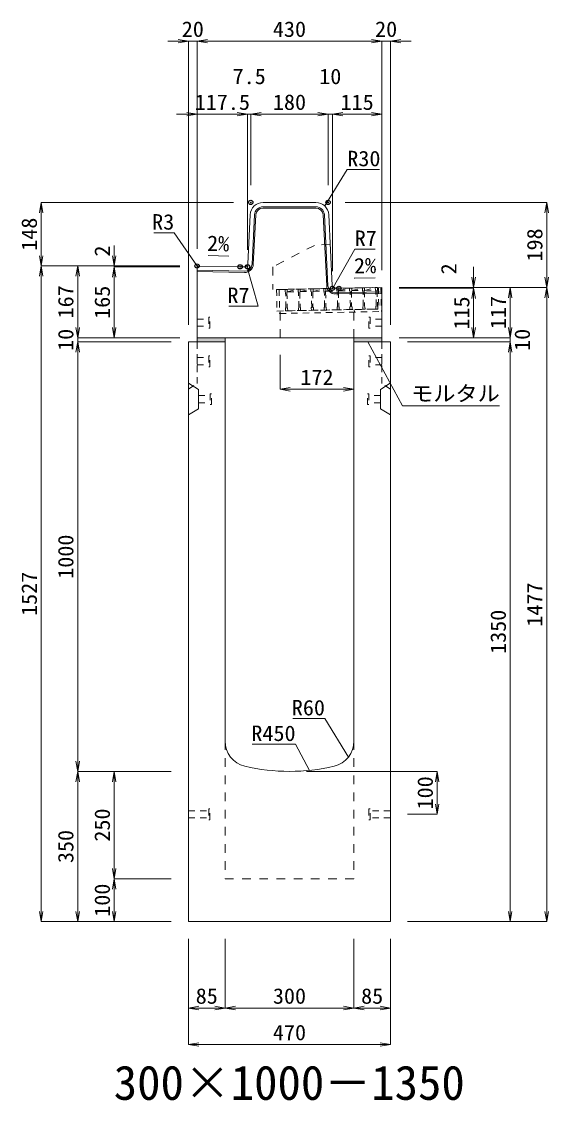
# Model space of a CAD drawing. Units: millimetres at full size. Extents: x -22536 to 51867, y -19720 to 38340.
# Drawn here: x 21276 to 22503, y 3334 to 5846 of the extents above; entities that cross this region are included whole.
import ezdxf
from ezdxf.enums import TextEntityAlignment as Align

# ---------------------------------------------------------------- set-up
doc = ezdxf.new("R2010")
doc.units = ezdxf.units.MM
doc.header["$LTSCALE"] = 20
doc.header["$PDMODE"] = 32
doc.header["$PDSIZE"] = 10
doc.linetypes.add('USER1', pattern=[2, 1, -1])
doc.linetypes.add('USER2', pattern=[1.35, 0.75, -0.6])
for name, color, linetype, lineweight in [('インサート', 3, 'USER2', 9), ('グレーチング', 7, 'USER2', 5), ('モルタル', 7, 'Continuous', 9), ('受枠', 3, 'USER2', 9), ('寸法線', 7, 'Continuous', 13), ('引出線', 4, 'Continuous', 13), ('本体', 2, 'Continuous', 13), ('目地', 132, 'Continuous', 5)]:
    doc.layers.add(name, color=color, linetype=linetype, lineweight=lineweight)
doc.layers.add('作業エリア', color=11, linetype='Continuous')
doc.layers.add('文字', color=7, linetype='Continuous')
doc.styles.add('ＭＳ 明朝', font='')
doc.styles.get('ＭＳ 明朝').set_extended_font_data('MS Mincho')

# ---------------------------------------------------------------- blocks, each defined once
blk = doc.blocks.new('open_arrow')
at = {"color": 0, "linetype": 'Continuous', "lineweight": -2}
blk.add_lwpolyline([(7.5, 1.25), (0, 0), (7.5, -1.25)], dxfattribs=at)

msp = doc.modelspace()

# ---------------------------------------------------------------- hatches: boundary and pattern name
at = {"layer": 'モルタル'}
for points in [[(21750, 5100), (21750, 5110), (21685, 5110), (21685, 5100)], [(22115, 5100), (22115, 5110), (22050, 5110), (22050, 5100)]]:
    msp.add_hatch(color=256, dxfattribs=at).paths.add_polyline_path(points)

# ---------------------------------------------------------------- linework, layer by layer
at = {"layer": 'インサート'}
for p, q in [((21685, 5153.5), (21712, 5153.5)), ((21685, 5153.5), (21685, 5136.5)), ((21715, 5157.5), (21712, 5157.5)), ((21712, 5157.5), (21712, 5132.5)), ((21715, 5132.5), (21715, 5157.5)), ((22085, 5157.5), (22088, 5157.5)), ((22085, 5132.5), (22085, 5157.5)), ((22088, 5157.5), (22088, 5132.5)), ((22115, 5153.5), (22088, 5153.5)), ((22115, 5153.5), (22115, 5136.5)), ((21685, 5136.5), (21712, 5136.5)), ((21712, 5132.5), (21715, 5132.5)), ((22088, 5132.5), (22085, 5132.5)), ((22115, 5136.5), (22088, 5136.5)), ((21685, 5063.5), (21712, 5063.5)), ((21685, 5063.5), (21685, 5046.5)), ((21715, 5067.5), (21712, 5067.5)), ((21712, 5067.5), (21712, 5042.5)), ((21715, 5042.5), (21715, 5067.5)), ((22085, 5067.5), (22088, 5067.5)), ((22085, 5042.5), (22085, 5067.5)), ((22088, 5067.5), (22088, 5042.5)), ((22115, 5063.5), (22088, 5063.5)), ((22115, 5063.5), (22115, 5046.5)), ((21685, 5046.5), (21712, 5046.5)), ((21712, 5042.5), (21715, 5042.5)), ((22088, 5042.5), (22085, 5042.5)), ((22115, 5046.5), (22088, 5046.5)), ((21688.2, 4975.5), (21715.2, 4975.5)), ((21688.2, 4975.5), (21688.2, 4958.5)), ((21718.2, 4979.5), (21715.2, 4979.5)), ((21715.2, 4979.5), (21715.2, 4954.5)), ((21718.2, 4954.5), (21718.2, 4979.5)), ((22081.8, 4979.5), (22084.8, 4979.5)), ((22081.8, 4954.5), (22081.8, 4979.5)), ((22084.8, 4979.5), (22084.8, 4954.5)), ((22111.8, 4975.5), (22084.8, 4975.5)), ((22111.8, 4975.5), (22111.8, 4958.5)), ((21688.2, 4958.5), (21715.2, 4958.5)), ((21715.2, 4954.5), (21718.2, 4954.5)), ((22084.8, 4954.5), (22081.8, 4954.5)), ((22111.8, 4958.5), (22084.8, 4958.5)), ((21665, 4008.5), (21712, 4008.5)), ((21665, 4008.5), (21665, 3991.5)), ((21715, 4012.5), (21712, 4012.5)), ((21712, 4012.5), (21712, 3987.5)), ((21715, 3987.5), (21715, 4012.5)), ((22088, 4012.5), (22085, 4012.5)), ((22085, 4012.5), (22085, 3987.5)), ((22088, 3987.5), (22088, 4012.5)), ((22135, 4008.5), (22088, 4008.5)), ((22135, 3991.5), (22135, 4008.5)), ((21665, 3991.5), (21712, 3991.5)), ((21712, 3987.5), (21715, 3987.5)), ((22085, 3987.5), (22088, 3987.5)), ((22135, 3991.5), (22088, 3991.5))]:
    msp.add_line(p, q, dxfattribs=at)
at = {"layer": 'グレーチング'}
for p, q in [((21889.92, 5222.5), (22104.88, 5226.8)), ((22045.01, 5219.6), (22069.89, 5226.1)), ((22075.01, 5220.2), (22099.88, 5226.7)), ((21895.04, 5216.6), (21919.92, 5223.1)), ((21895.04, 5216.6), (21920.04, 5217.1)), ((21925.04, 5217.2), (21949.91, 5223.7)), ((21925.04, 5217.2), (21950.03, 5217.7)), ((21955.03, 5217.8), (21979.91, 5224.3)), ((21955.03, 5217.8), (21980.03, 5218.3)), ((21985.03, 5218.4), (22009.9, 5224.9)), ((21985.03, 5218.4), (22010.02, 5218.9)), ((22015.02, 5219), (22039.89, 5225.5)), ((22015.02, 5219), (22040.01, 5219.5)), ((22045.01, 5219.6), (22070.01, 5220.1)), ((22075.01, 5220.2), (22100, 5220.7)), ((21890.92, 5172.51), (22105.88, 5176.81))]:
    msp.add_line(p, q, dxfattribs=at)
for points in [[(22069.89, 5226.1), (22074.89, 5226.2), (22075.01, 5220.2), (22074.03, 5219.18), (22074.75, 5183.19), (22075.77, 5182.21), (22075.89, 5176.21), (22070.89, 5176.11), (22070.77, 5182.11), (22071.75, 5183.13), (22071.03, 5219.12), (22070.01, 5220.1)], [(22099.88, 5226.7), (22104.88, 5226.8), (22105, 5220.8), (22104.02, 5219.78), (22104.74, 5183.79), (22105.76, 5182.81), (22105.88, 5176.81), (22100.88, 5176.71), (22100.76, 5182.71), (22101.74, 5183.73), (22101.02, 5219.72), (22100, 5220.7)], [(21889.92, 5222.5), (21894.92, 5222.6), (21895.04, 5216.6), (21894.06, 5215.58), (21894.78, 5179.59), (21895.8, 5178.61), (21895.92, 5172.61), (21890.92, 5172.51), (21890.8, 5178.51), (21891.78, 5179.53), (21891.06, 5215.52), (21890.04, 5216.5)], [(21919.92, 5223.1), (21924.92, 5223.2), (21925.04, 5217.2), (21924.06, 5216.18), (21924.78, 5180.19), (21925.8, 5179.21), (21925.92, 5173.21), (21920.92, 5173.11), (21920.8, 5179.11), (21921.78, 5180.13), (21921.06, 5216.12), (21920.04, 5217.1)], [(21949.91, 5223.7), (21954.91, 5223.8), (21955.03, 5217.8), (21954.05, 5216.78), (21954.77, 5180.79), (21955.79, 5179.81), (21955.91, 5173.81), (21950.91, 5173.71), (21950.79, 5179.71), (21951.77, 5180.73), (21951.05, 5216.72), (21950.03, 5217.7)], [(21979.91, 5224.3), (21984.91, 5224.4), (21985.03, 5218.4), (21984.05, 5217.38), (21984.77, 5181.39), (21985.79, 5180.41), (21985.91, 5174.41), (21980.91, 5174.31), (21980.79, 5180.31), (21981.77, 5181.33), (21981.05, 5217.32), (21980.03, 5218.3)], [(22009.9, 5224.9), (22014.9, 5225), (22015.02, 5219), (22014.04, 5217.98), (22014.76, 5181.99), (22015.78, 5181.01), (22015.9, 5175.01), (22010.9, 5174.91), (22010.78, 5180.91), (22011.76, 5181.93), (22011.04, 5217.92), (22010.02, 5218.9)], [(22039.89, 5225.5), (22044.89, 5225.6), (22045.01, 5219.6), (22044.03, 5218.58), (22044.75, 5182.59), (22045.77, 5181.61), (22045.89, 5175.61), (22040.89, 5175.51), (22040.77, 5181.51), (22041.75, 5182.53), (22041.03, 5218.52), (22040.01, 5219.5)]]:
    msp.add_lwpolyline(points, close=True, dxfattribs=at)
at = {"layer": 'モルタル'}
for points in [[(21685, 5110), (21750, 5110), (21750, 5100), (21685, 5100)], [(22050, 5110), (22115, 5110), (22115, 5100), (22050, 5100)]]:
    msp.add_lwpolyline(points, close=True, dxfattribs=at)
at = {"layer": '作業エリア'}
for p in [(21810, 5425), (21990, 5425), (21685, 5277), (21785, 5275), (21802.5, 5275), (22000, 5225), (22015, 5225)]:
    msp.add_point(p, dxfattribs=at)
at = {"layer": '受枠'}
for p, q in [((21869.93, 5222.1), (22112.88, 5226.96)), ((22106.88, 5226.84), (22107.88, 5176.85)), ((22112.88, 5226.96), (22114, 5170.97)), ((21869.93, 5222.1), (21870.93, 5172.11)), ((21875.93, 5222.22), (21877.05, 5166.23)), ((21870.93, 5172.11), (22107.88, 5176.85)), ((21877.05, 5166.23), (22114, 5170.97)), ((22050.89, 5175.71), (22051.01, 5169.71))]:
    msp.add_line(p, q, dxfattribs=at)
at = {"layer": '寸法線'}
for p, q in [((21733, 5800.58), (21617, 5800.58)), ((21665, 5140), (21665, 5800.58)), ((21685, 5800.58), (22115, 5800.58)), ((21685, 5317), (21685, 5800.58)), ((21685, 5317), (21685, 5800.58)), ((22067, 5800.58), (22183, 5800.58)), ((22115, 5267), (22115, 5800.58)), ((22115, 5267), (22115, 5800.58)), ((22135, 5140), (22135, 5800.58)), ((21637, 5630.58), (21802.5, 5630.58)), ((21685, 5317), (21685, 5630.58)), ((21754.5, 5630.58), (21858, 5630.58)), ((21802.5, 5315), (21802.5, 5630.58)), ((21802.5, 5315), (21802.5, 5630.58)), ((21810, 5465), (21810, 5630.58)), ((21810, 5630.58), (21990, 5630.58)), ((21810, 5465), (21810, 5630.58)), ((21942, 5630.58), (22048, 5630.58)), ((21990, 5465), (21990, 5630.58)), ((21990, 5465), (21990, 5630.58)), ((22000, 5265), (22000, 5630.58)), ((22000, 5630.58), (22115, 5630.58)), ((22000, 5265), (22000, 5630.58)), ((22115, 5267), (22115, 5630.58)), ((21322.06, 5425), (21322.06, 5277)), ((21770, 5425), (21322.06, 5425)), ((22030, 5425), (22498.78, 5425)), ((22498.78, 5425), (22498.78, 5227)), ((21492.06, 5325), (21492.06, 5227)), ((21645, 5277), (21322.06, 5277)), ((21322.06, 3750), (21322.06, 5277)), ((21645, 5277), (21322.06, 5277)), ((21407.06, 5277), (21407.06, 5110)), ((21645, 5277), (21407.06, 5277)), ((21645, 5277), (21492.06, 5277)), ((21645, 5275), (21492.06, 5275)), ((21492.06, 5275), (21492.06, 5110)), ((21645, 5275), (21492.06, 5275)), ((22328.78, 5275), (22328.78, 5177)), ((22155, 5227), (22328.78, 5227)), ((22155, 5227), (22413.78, 5227)), ((22155, 5227), (22498.78, 5227)), ((22155, 5227), (22498.78, 5227)), ((22413.78, 5227), (22413.78, 5110)), ((22498.78, 5227), (22498.78, 3750)), ((22155, 5225), (22328.78, 5225)), ((22155, 5225), (22328.78, 5225)), ((22328.78, 5225), (22328.78, 5110)), ((21407.06, 5158), (21407.06, 5052)), ((22413.78, 5158), (22413.78, 5052)), ((21645, 5110), (21407.06, 5110)), ((21645, 5110), (21407.06, 5110)), ((21645, 5110), (21492.06, 5110)), ((22155, 5110), (22328.78, 5110)), ((22155, 5110), (22413.78, 5110)), ((22155, 5110), (22413.78, 5110)), ((21625, 5100), (21407.06, 5100)), ((21407.06, 5100), (21407.06, 4100)), ((21625, 5100), (21407.06, 5100)), ((22175, 5100), (22413.78, 5100)), ((22175, 5100), (22413.78, 5100)), ((22413.78, 5100), (22413.78, 3750)), ((21878, 5070), (21878, 4989.77)), ((21878, 4989.77), (22050, 4989.77)), ((21625, 4100), (21407.06, 4100)), ((21407.06, 3750), (21407.06, 4100)), ((21625, 4100), (21407.06, 4100)), ((21492.06, 4100), (21492.06, 3850)), ((21625, 4100), (21492.06, 4100)), ((21940, 4100), (22243.78, 4100)), ((22243.78, 4100), (22243.78, 4000)), ((22175, 4000), (22243.78, 4000)), ((21625, 3850), (21492.06, 3850)), ((21492.06, 3850), (21492.06, 3750)), ((21625, 3850), (21492.06, 3850)), ((21625, 3750), (21322.06, 3750)), ((21625, 3750), (21407.06, 3750)), ((21625, 3750), (21492.06, 3750)), ((22175, 3750), (22413.78, 3750)), ((22175, 3750), (22498.78, 3750)), ((21665, 3710), (21665, 3548.84)), ((21665, 3710), (21665, 3463.84)), ((21750, 3710), (21750, 3548.84)), ((21750, 3710), (21750, 3548.84)), ((22050, 3710), (22050, 3548.84)), ((22050, 3710), (22050, 3548.84)), ((22135, 3710), (22135, 3548.84)), ((22135, 3710), (22135, 3463.84)), ((21665, 3548.84), (21750, 3548.84)), ((21750, 3548.84), (22050, 3548.84)), ((22050, 3548.84), (22135, 3548.84)), ((21665, 3463.84), (22135, 3463.84))]:
    msp.add_line(p, q, dxfattribs=at)
at = {"layer": '引出線'}
for points in [[(21982.14, 5416.74), (22034.6, 5502.07), (22109.27, 5502.07)], [(21685.9, 5276.08), (21631.83, 5354.5), (21584.11, 5354.5)], [(22001.83, 5226.93), (22051.86, 5316.53), (22099.79, 5316.53)], [(21759.18, 5300.18), (21710.44, 5301.15), (21759.18, 5300.18)], [(21800.67, 5276.93), (21827.18, 5183.56), (21759.25, 5183.56)], [(22050.86, 5248.59), (22099.57, 5249.56), (22050.83, 5248.59)], [(22082.5, 5100), (22163.13, 4950.97), (22389.05, 4950.97)], [(22037.07, 4133.32), (21982.66, 4223.21), (21907.98, 4223.21)], [(21946.44, 4102.4), (21914.22, 4163.55), (21813.21, 4163.55)]]:
    msp.add_lwpolyline(points, dxfattribs=at)
at = {"layer": '本体'}
for p, q in [((21838.54, 5425), (21961.46, 5425)), ((21802.83, 5281.65), (21808.57, 5396.5)), ((21999.67, 5231.65), (21991.43, 5396.5)), ((21688.06, 5276.94), (21785, 5275)), ((21685, 5110), (21685, 5273.94)), ((21785, 5275), (21795.84, 5275)), ((22115, 5227), (22015, 5225)), ((22115, 5110), (22115, 5227)), ((22015, 5225), (22006.66, 5225)), ((21685, 5110), (22115, 5110)), ((21665, 5100), (21665, 3750)), ((21665, 5100), (21750, 5100)), ((21750, 5100), (21750, 4170.53)), ((22050, 5100), (22135, 5100)), ((22050, 5100), (22050, 4170.53)), ((22135, 5100), (22135, 3750)), ((21665, 3750), (22135, 3750))]:
    msp.add_line(p, q, dxfattribs=at)
at = {"layer": '本体', "linetype": 'USER1'}
for p, q in [((21994.85, 5328), (21958, 5325)), ((21958, 5325), (21861, 5275)), ((21861, 5275), (21861, 5221.92)), ((22015, 5225), (21861, 5221.92)), ((21878, 5110), (21878, 5172.25)), ((22050, 5110), (22050, 5175.69))]:
    msp.add_line(p, q, dxfattribs=at)
at = {"layer": '本体', "linetype": 'USER2', "lineweight": 9}
for p, q in [((21685, 5003), (21685, 5100)), ((22115, 5003), (22115, 5100)), ((21665, 4990.5), (21685, 5003)), ((22135, 4990.5), (22115, 5003))]:
    msp.add_line(p, q, dxfattribs=at)
at = {"layer": '本体', "lineweight": 9}
for p, q in [((21665, 5004), (21688.2, 4989.5)), ((22134.58, 5003.74), (22111.8, 4989.5)), ((21688.2, 4989.5), (21688.2, 4944.5)), ((22111.8, 4989.5), (22111.8, 4944.5)), ((21688.2, 4944.5), (21665, 4930)), ((22111.8, 4944.5), (22135, 4930))]:
    msp.add_line(p, q, dxfattribs=at)
at = {"layer": '本体', "linetype": 'USER1', "lineweight": 15}
for p, q in [((21750, 4170.53), (21750, 3850)), ((22050, 4170.53), (22050, 3850)), ((21750, 3850), (22050, 3850))]:
    msp.add_line(p, q, dxfattribs=at)
at = {"layer": '本体'}
for centre, radius, start, end in [((21838.54, 5395), 30, 90, 177.13759), ((21961.46, 5395), 30, 2.86241, 90), ((21688, 5273.94), 3, 88.85424, 180), ((21795.84, 5282), 7, 270, 357.13759), ((22006.66, 5232), 7, 182.86241, 270), ((21810, 4170.53), 60, 180, 256.65764), ((21990, 4170.53), 60, 283.34236, 0), ((21900, 4550), 450, 256.65764, 283.34236)]:
    msp.add_arc(centre, radius, start, end, dxfattribs=at)
at = {"layer": '目地'}
for p, q in [((21838.54, 5415), (21961.46, 5415)), ((21838.54, 5412), (21961.46, 5412)), ((21812.81, 5280.94), (21818.56, 5396)), ((21815.81, 5280.79), (21821.56, 5395.85)), ((21978.44, 5395.85), (21986.69, 5230.84)), ((21981.44, 5396), (21989.69, 5230.99)), ((21685, 5267), (21795.49, 5264.79)), ((21685, 5264), (21795.43, 5261.79)), ((22007.01, 5214.84), (22115, 5217)), ((22007.07, 5211.84), (22115, 5214))]:
    msp.add_line(p, q, dxfattribs=at)
for centre, radius, start, end in [((21838.54, 5395), 20, 90, 177.13759), ((21838.54, 5395), 17, 90, 177.13759), ((21961.46, 5395), 20, 2.86241, 90), ((21961.46, 5395), 17, 2.86241, 90), ((21795.83, 5281.78), 20, 268.85424, 357.13759), ((21795.83, 5281.78), 17, 268.85424, 357.13759), ((22006.67, 5231.83), 20, 182.86241, 271.14576), ((22006.67, 5231.83), 17, 182.86241, 271.14576)]:
    msp.add_arc(centre, radius, start, end, dxfattribs=at)

# ---------------------------------------------------------------- block references
at = {"layer": '寸法線', "xscale": 3.2, "yscale": 3.2}
for p, rotation in [((21665, 5800.58), 180), ((22115, 5800.58), 180), ((22115, 5800.58), 180), ((21685, 5630.58), 180), ((21802.5, 5630.58), 180), ((21802.5, 5630.58), 180), ((21990, 5630.58), 180), ((21990, 5630.58), 180), ((22115, 5630.58), 180), ((21322.06, 5425), 270), ((22498.78, 5425), 270), ((21322.06, 5277), 90), ((21322.06, 5277), 270), ((21407.06, 5277), 270), ((21492.06, 5277), 90), ((21492.06, 5275), 270), ((21492.06, 5275), 270), ((22328.78, 5227), 90), ((22413.78, 5227), 270), ((22498.78, 5227), 90), ((22498.78, 5227), 270), ((22328.78, 5225), 270), ((22328.78, 5225), 270), ((21407.06, 5110), 90), ((21407.06, 5110), 90), ((21492.06, 5110), 90), ((22328.78, 5110), 90), ((22413.78, 5110), 90), ((22413.78, 5110), 90), ((21407.06, 5100), 270), ((21407.06, 5100), 270), ((22413.78, 5100), 270), ((22413.78, 5100), 270), ((22050, 4989.77), 180), ((21407.06, 4100), 90), ((21407.06, 4100), 270), ((21492.06, 4100), 270), ((22243.78, 4100), 270), ((22243.78, 4000), 90), ((21492.06, 3850), 90), ((21492.06, 3850), 270), ((21322.06, 3750), 90), ((21407.06, 3750), 90), ((21492.06, 3750), 90), ((22413.78, 3750), 90), ((22498.78, 3750), 90), ((21750, 3548.84), 180), ((22050, 3548.84), 180), ((22135, 3548.84), 180), ((22135, 3463.84), 180)]:
    msp.add_blockref('open_arrow', p, dxfattribs=dict(at, rotation=rotation))
for p in [(21685, 5800.58), (21685, 5800.58), (22135, 5800.58), (21810, 5630.58), (21810, 5630.58), (22000, 5630.58), (22000, 5630.58), (21878, 4989.77), (21665, 3548.84), (21750, 3548.84), (22050, 3548.84), (21665, 3463.84)]:
    msp.add_blockref('open_arrow', p, dxfattribs=at)
at = {"layer": '引出線', "xscale": 0.0533, "yscale": 0.0533}
for p, rotation in [((21982.14, 5416.74), 58.4), ((21685.9, 5276.08), 124.6), ((21759.18, 5300.18), 178.9), ((21800.67, 5276.93), 285.9), ((22001.83, 5226.93), 60.8), ((22050.86, 5248.59), 1.1), ((22082.5, 5100), 298.4), ((22037.07, 4133.32), 121.2), ((21946.44, 4102.4), 117.8)]:
    msp.add_blockref('open_arrow', p, dxfattribs=dict(at, rotation=rotation))

# ---------------------------------------------------------------- texts
at = {"layer": '寸法線', "style": 'ＭＳ 明朝', "width": 1.05}
for s, p in [('20', (21675, 5828.58)), ('430', (21900, 5828.58)), ('20', (22125, 5828.58)), ('7.5', (21806.25, 5718.58)), ('10', (21995, 5718.58)), ('117.5', (21743.75, 5658.58)), ('180', (21900, 5658.58)), ('115', (22057.5, 5658.58)), ('172', (21964, 5017.77)), ('85', (21707.5, 3576.84)), ('300', (21900, 3576.84)), ('85', (22092.5, 3576.84)), ('470', (21900, 3491.84))]:
    msp.add_text(s, height=36.03, dxfattribs=at).set_placement(p, align=Align.MIDDLE_CENTER)
for s, p in [('148', (21294.06, 5351)), ('198', (22470.78, 5326)), ('2', (21464.06, 5311.82)), ('2', (22270.78, 5270.34)), ('167', (21379.06, 5193.5)), ('165', (21464.06, 5192.5)), ('115', (22300.78, 5167.5)), ('117', (22385.78, 5168.5)), ('10', (21379.06, 5105)), ('10', (22441.78, 5105)), ('1000', (21379.06, 4600)), ('1527', (21294.06, 4513.5)), ('1477', (22470.78, 4488.5)), ('1350', (22385.78, 4425)), ('100', (22215.78, 4050)), ('250', (21464.06, 3975)), ('350', (21379.06, 3925)), ('100', (21464.06, 3800))]:
    msp.add_text(s, height=36.03, rotation=90, dxfattribs=at).set_placement(p, align=Align.MIDDLE_CENTER)
at = {"layer": '引出線', "style": 'ＭＳ 明朝', "width": 1.05}
for s, p in [('R30', (22034.6, 5545.27)), ('R7', (22051.86, 5359.73)), ('モルタル', (22183.13, 4998.08))]:
    msp.add_text(s, height=36.03, dxfattribs=at).set_placement(p, align=Align.TOP_LEFT)
for s, p in [('R3', (21631.83, 5397.7)), ('R7', (21807.18, 5226.76)), ('R60', (21982.66, 4266.41)), ('R450', (21914.22, 4206.75))]:
    msp.add_text(s, height=36.03, dxfattribs=at).set_placement(p, align=Align.TOP_RIGHT)
msp.add_text('2%', height=36.03, rotation=358.854, dxfattribs=at).set_placement((21760.12, 5347.07), align=Align.TOP_RIGHT)
msp.add_text('2%', height=36.03, rotation=1.146, dxfattribs=at).set_placement((22049.89, 5295.48), align=Align.TOP_LEFT)
at = {"layer": '文字', "style": 'ＭＳ 明朝'}
msp.add_text('300×1000－1350', height=80.06, dxfattribs=at).set_placement((21899.52, 3375.03), align=Align.MIDDLE_CENTER)

doc.saveas('drawing.dxf')
